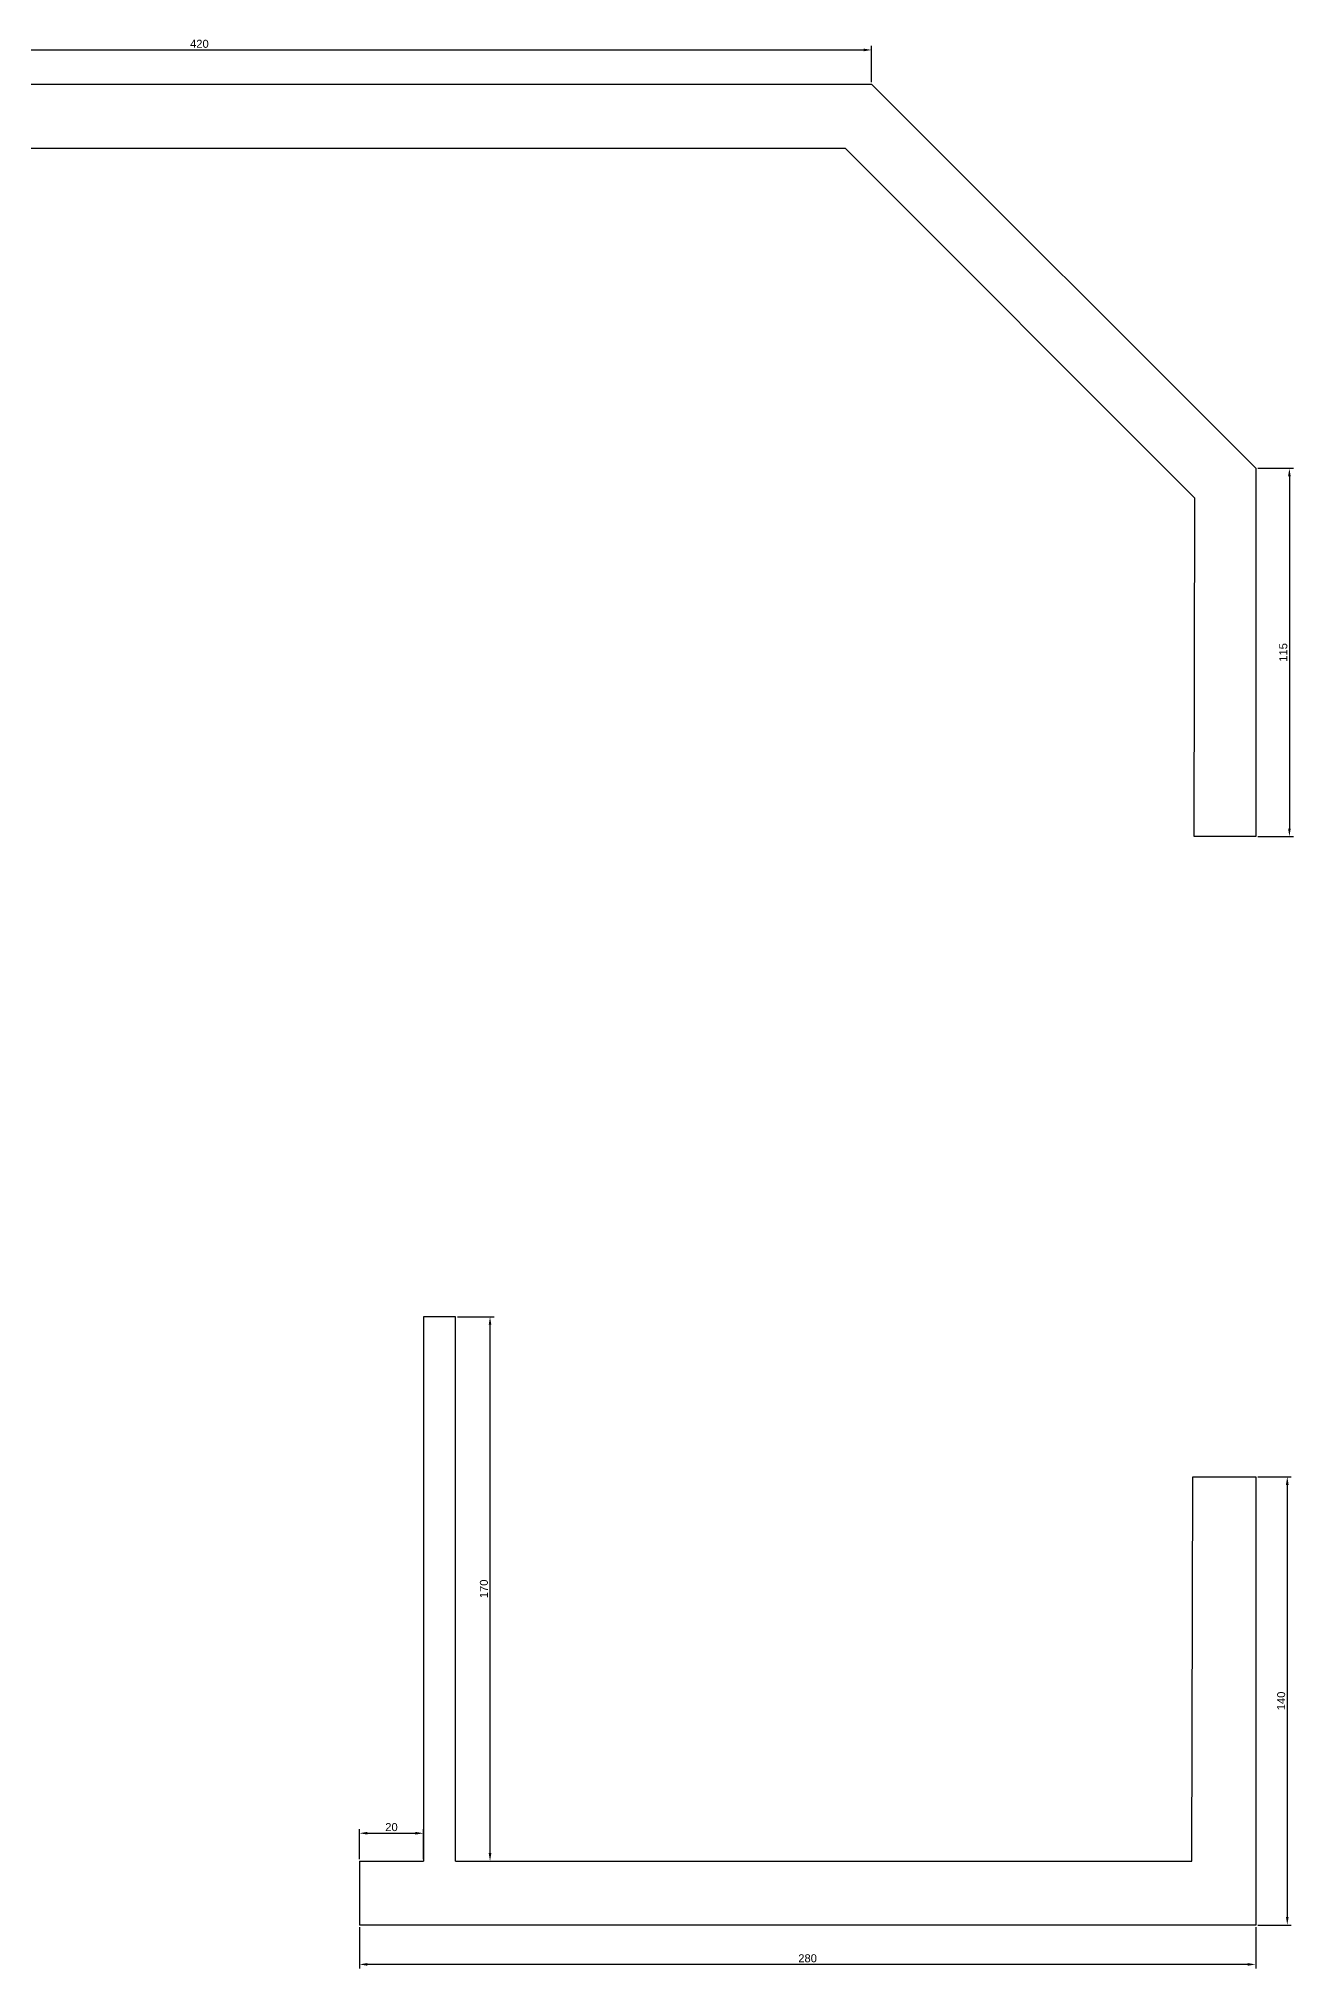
# Model space of a CAD drawing. Header units: millimetres. Extents: x 2736 to 3712, y 1166 to 1769.
# Drawn here: x 3320 to 3712, y 1166 to 1769 of the extents above; entities that cross this region are included whole.
import ezdxf

# ---------------------------------------------------------------- set-up
doc = ezdxf.new("R2010")
doc.units = ezdxf.units.MM
doc.layers.add('olcu', color=51, linetype='Continuous')
doc.styles.get("Standard").update_dxf_attribs({"font": 'arial.ttf'})
doc.dimstyles.new('ISO-25', dxfattribs={"dimtxt": 2.5, "dimasz": 2.5, "dimexe": 1.25, "dimexo": 0.625, "dimtad": 1, "dimtxsty": 'Standard', "dimcen": 2.5, "dimadec": 0, "dimazin": 0, "dimtfac": 1, "dimtmove": 0, "dimatfit": 3, "dimfxl": 1, "dimarcsym": 0})

# ---------------------------------------------------------------- blocks, each defined once
blk = doc.blocks.new('*D15')
at = {"layer": 'Defpoints', "color": 0, "transparency": 16777216}
for p in [(3580, 1765.68), (3160, 1755), (3580, 1755)]:
    blk.add_point(p, dxfattribs=at)
at = {"layer": 'olcu', "color": 0, "lineweight": -2, "transparency": 16777216}
for p, q in [((3160, 1755.62), (3160, 1766.93)), ((3580, 1755.62), (3580, 1766.93)), ((3162.5, 1765.68), (3577.5, 1765.68))]:
    blk.add_line(p, q, dxfattribs=at)
at = {"layer": 'olcu', "color": 0, "transparency": 16777216}
for points in [[(3162.5, 1766.1), (3162.5, 1765.27), (3160, 1765.68)], [(3577.5, 1766.1), (3577.5, 1765.27), (3580, 1765.68)]]:
    blk.add_solid(points, dxfattribs=at)
at = {"layer": 'olcu', "color": 0, "transparency": 16777216, "insert": (3370, 1767.59), "char_height": 2.5, "attachment_point": 5}
blk.add_mtext('420', dxfattribs=at)
blk = doc.blocks.new('*D16')
at = {"layer": 'Defpoints', "color": 0, "transparency": 16777216}
for p in [(3700, 1635), (3700, 1520), (3710.52, 1520)]:
    blk.add_point(p, dxfattribs=at)
at = {"layer": 'olcu', "color": 0, "lineweight": -2, "transparency": 16777216}
for p, q in [((3700.63, 1635), (3711.77, 1635)), ((3710.52, 1632.5), (3710.52, 1522.5)), ((3700.63, 1520), (3711.77, 1520))]:
    blk.add_line(p, q, dxfattribs=at)
at = {"layer": 'olcu', "color": 0, "transparency": 16777216}
for points in [[(3710.1, 1632.5), (3710.93, 1632.5), (3710.52, 1635)], [(3710.1, 1522.5), (3710.93, 1522.5), (3710.52, 1520)]]:
    blk.add_solid(points, dxfattribs=at)
at = {"layer": 'olcu', "color": 0, "transparency": 16777216, "insert": (3708.61, 1577.5), "char_height": 2.5, "attachment_point": 5, "rotation": 90}
blk.add_mtext('115', dxfattribs=at)
blk = doc.blocks.new('*D17')
at = {"layer": 'Defpoints', "color": 0, "transparency": 16777216}
for p in [(3700, 1320), (3700, 1180), (3709.85, 1180)]:
    blk.add_point(p, dxfattribs=at)
at = {"layer": 'olcu', "color": 0, "lineweight": -2, "transparency": 16777216}
for p, q in [((3700.63, 1320), (3711.1, 1320)), ((3709.85, 1317.5), (3709.85, 1182.5)), ((3700.63, 1180), (3711.1, 1180))]:
    blk.add_line(p, q, dxfattribs=at)
at = {"layer": 'olcu', "color": 0, "transparency": 16777216}
for points in [[(3709.43, 1317.5), (3710.27, 1317.5), (3709.85, 1320)], [(3709.43, 1182.5), (3710.27, 1182.5), (3709.85, 1180)]]:
    blk.add_solid(points, dxfattribs=at)
at = {"layer": 'olcu', "color": 0, "transparency": 16777216, "insert": (3707.95, 1250), "char_height": 2.5, "attachment_point": 5, "rotation": 90}
blk.add_mtext('140', dxfattribs=at)
blk = doc.blocks.new('*D18')
at = {"layer": 'Defpoints', "color": 0, "transparency": 16777216}
for p in [(3420, 1180), (3700, 1180), (3420, 1167.71)]:
    blk.add_point(p, dxfattribs=at)
at = {"layer": 'olcu', "color": 0, "lineweight": -2, "transparency": 16777216}
for p, q in [((3420, 1179.38), (3420, 1166.46)), ((3700, 1179.38), (3700, 1166.46)), ((3697.5, 1167.71), (3422.5, 1167.71))]:
    blk.add_line(p, q, dxfattribs=at)
at = {"layer": 'olcu', "color": 0, "transparency": 16777216}
for points in [[(3422.5, 1168.13), (3422.5, 1167.29), (3420, 1167.71)], [(3697.5, 1168.13), (3697.5, 1167.29), (3700, 1167.71)]]:
    blk.add_solid(points, dxfattribs=at)
at = {"layer": 'olcu', "color": 0, "transparency": 16777216, "insert": (3560, 1169.61), "char_height": 2.5, "attachment_point": 5}
blk.add_mtext('280', dxfattribs=at)
blk = doc.blocks.new('*D19')
at = {"layer": 'Defpoints', "color": 0, "transparency": 16777216}
for p in [(3440, 1208.68), (3420, 1200), (3440, 1200)]:
    blk.add_point(p, dxfattribs=at)
at = {"layer": 'olcu', "color": 0, "lineweight": -2, "transparency": 16777216}
for p, q in [((3420, 1200.62), (3420, 1209.93)), ((3422.5, 1208.68), (3437.5, 1208.68)), ((3440, 1200.62), (3440, 1209.93))]:
    blk.add_line(p, q, dxfattribs=at)
at = {"layer": 'olcu', "color": 0, "transparency": 16777216}
for points in [[(3422.5, 1209.1), (3422.5, 1208.26), (3420, 1208.68)], [(3437.5, 1209.1), (3437.5, 1208.26), (3440, 1208.68)]]:
    blk.add_solid(points, dxfattribs=at)
at = {"layer": 'olcu', "color": 0, "transparency": 16777216, "insert": (3430, 1210.58), "char_height": 2.5, "attachment_point": 5}
blk.add_mtext('20', dxfattribs=at)
blk = doc.blocks.new('*D33')
at = {"layer": 'Defpoints', "color": 0, "transparency": 16777216}
for p in [(3450, 1370), (3460.79, 1370), (3450, 1200)]:
    blk.add_point(p, dxfattribs=at)
at = {"layer": 'olcu', "color": 0, "lineweight": -2, "transparency": 16777216}
for p, q in [((3450.63, 1370), (3462.04, 1370)), ((3460.79, 1202.5), (3460.79, 1367.5)), ((3450.63, 1200), (3462.04, 1200))]:
    blk.add_line(p, q, dxfattribs=at)
at = {"layer": 'olcu', "color": 0, "transparency": 16777216}
for points in [[(3460.37, 1367.5), (3461.21, 1367.5), (3460.79, 1370)], [(3460.37, 1202.5), (3461.21, 1202.5), (3460.79, 1200)]]:
    blk.add_solid(points, dxfattribs=at)
at = {"layer": 'olcu', "color": 0, "transparency": 16777216, "insert": (3458.89, 1285), "char_height": 2.5, "attachment_point": 5, "rotation": 90}
blk.add_mtext('170', dxfattribs=at)

msp = doc.modelspace()

# ---------------------------------------------------------------- linework, layer by layer
for p, q in [((3160, 1755), (3580, 1755)), ((3700, 1635), (3580, 1755)), ((3160, 1735), (3571.705, 1735.011)), ((3681.021, 1625.695), (3571.705, 1735.011)), ((3700, 1635), (3700, 1520)), ((3680.779, 1520), (3681.021, 1625.695)), ((3450, 1370), (3440, 1370)), ((3440, 1370), (3440, 1200)), ((3450, 1200), (3450, 1370)), ((3680.046, 1200), (3680.321, 1320)), ((3700, 1320), (3700, 1180)), ((3420, 1200), (3440, 1200)), ((3450, 1200), (3680.046, 1200)), ((3700, 1180), (3420, 1180))]:
    msp.add_line(p, q)
for points in [[(3700, 1520), (3680.779, 1520)], [(3680.321, 1320), (3700, 1320)], [(3420, 1200), (3420, 1180)]]:
    msp.add_lwpolyline(points)

# ---------------------------------------------------------------- dimensions: what is measured, and where the dimension line sits
at = {"layer": 'olcu'}
for base, p1, p2, picture, middle in [((3580, 1765.684), (3160, 1755), (3580, 1755), '*D15', (3370, 1767.585)), ((3440, 1208.681), (3420, 1200), (3440, 1200), '*D19', (3430, 1210.582)), ((3420, 1167.709), (3700, 1180), (3420, 1180), '*D18', (3560, 1169.611))]:
    dim = msp.add_linear_dim(base=base, p1=p1, p2=p2, dimstyle='ISO-25', dxfattribs=at)
    dim.commit()
    dim.dimension.update_dxf_attribs({"geometry": picture, "text_midpoint": middle})
for base, p1, p2, picture, middle in [((3710.516, 1520), (3700, 1635), (3700, 1520), '*D16', (3708.615, 1577.5)), ((3460.79, 1370), (3450, 1200), (3450, 1370), '*D33', (3458.889, 1285)), ((3709.85, 1180), (3700, 1320), (3700, 1180), '*D17', (3707.949, 1250))]:
    dim = msp.add_linear_dim(base=base, p1=p1, p2=p2, angle=90, dimstyle='ISO-25', dxfattribs=at)
    dim.commit()
    dim.dimension.update_dxf_attribs({"geometry": picture, "text_midpoint": middle})

doc.saveas('drawing.dxf')
